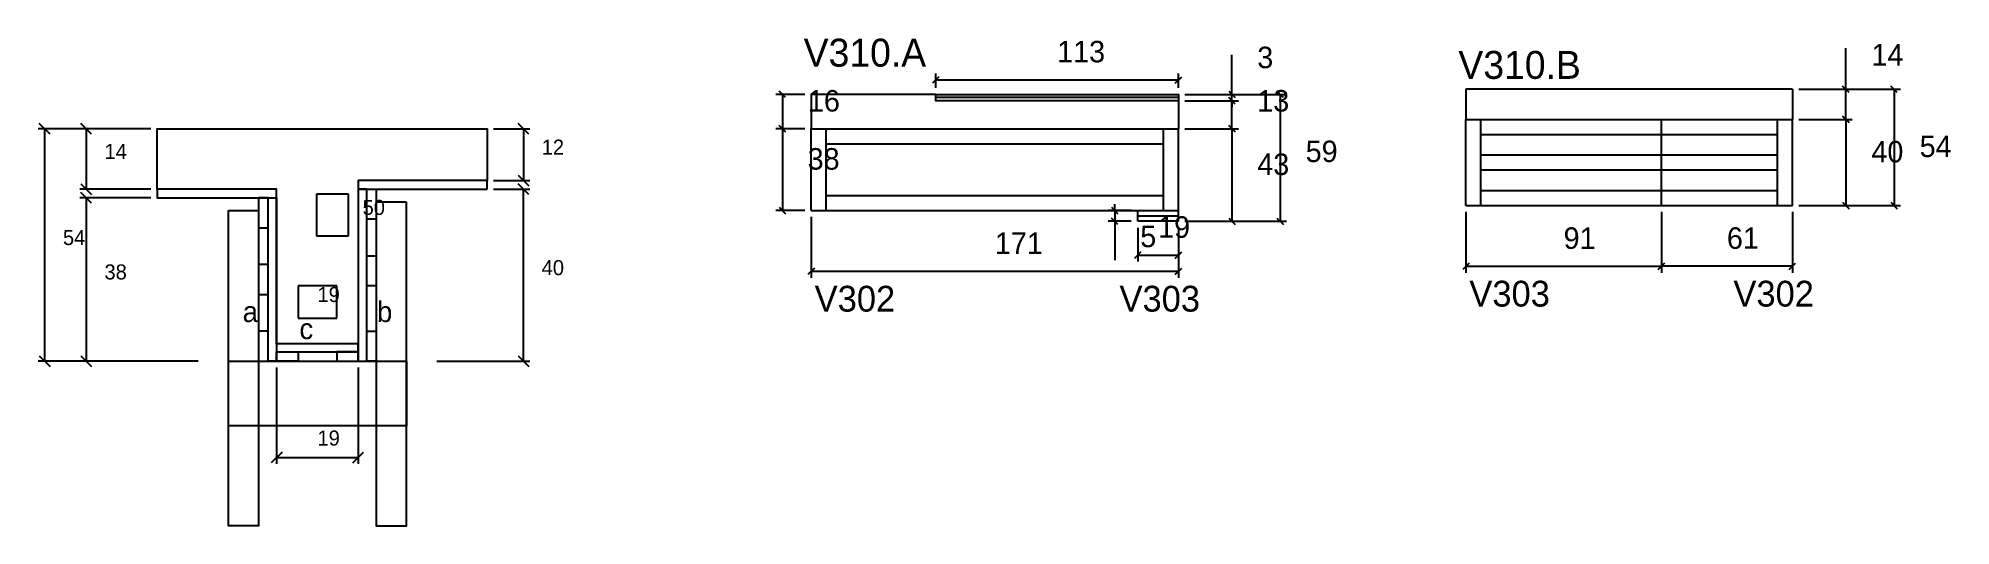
# Model space of a CAD drawing. Header units: metres. Extents: x 3636 to 4526, y 4120 to 4346.
import ezdxf

# ---------------------------------------------------------------- set-up
doc = ezdxf.new("R2010")
doc.units = ezdxf.units.M

msp = doc.modelspace()

# ---------------------------------------------------------------- linework, layer by layer
at = {"layer": 'CONCRETO', "color": 251}
msp.add_lwpolyline([(3691.26, 4276.11), (3691.26, 4304.11), (3844.86, 4304.11), (3844.86, 4280.11), (3784.86, 4280.11), (3784.86, 4204.11), (3746.86, 4204.11), (3746.86, 4276.11), (3691.26, 4276.11)], dxfattribs=at)
at = {"layer": 'COTA', "color": 4}
for p, q in [((4191.57, 4320.17), (4191.57, 4338.5)), ((4477.34, 4322.51), (4477.34, 4341.63)), ((4053.69, 4323.17), (4053.69, 4329.82)), ((4166.69, 4326.82), (4053.69, 4326.82)), ((4166.69, 4323.17), (4166.69, 4329.82)), ((3992.69, 4320.17), (3979.29, 4320.17)), ((3982.29, 4320.17), (3982.29, 4304.17)), ((4169.69, 4320.17), (4194.57, 4320.17)), ((4169.69, 4320.17), (4217.03, 4320.17)), ((4191.57, 4317.17), (4191.57, 4320.17)), ((4214.03, 4320.17), (4214.03, 4261.17)), ((4455.47, 4322.51), (4480.34, 4322.51)), ((4455.47, 4322.51), (4502.8, 4322.51)), ((4477.34, 4308.51), (4477.34, 4322.51)), ((4499.8, 4322.51), (4499.8, 4268.51)), ((4169.69, 4317.17), (4194.57, 4317.17)), ((4169.69, 4317.17), (4194.57, 4317.17)), ((4191.57, 4317.17), (4191.57, 4314.17)), ((4191.57, 4304.17), (4191.57, 4317.17)), ((3688.26, 4304.11), (3635.88, 4304.11)), ((3638.88, 4196.11), (3638.88, 4304.11)), ((3688.26, 4304.11), (3655.2, 4304.11)), ((3658.2, 4304.11), (3658.2, 4276.11)), ((3847.86, 4304.11), (3864.73, 4304.11)), ((3861.73, 4304.11), (3861.73, 4280.11)), ((3992.69, 4304.17), (3979.29, 4304.17)), ((3992.69, 4304.17), (3979.29, 4304.17)), ((3982.29, 4304.17), (3982.29, 4266.17)), ((4169.69, 4304.17), (4194.57, 4304.17)), ((4169.69, 4304.17), (4194.57, 4304.17)), ((4191.57, 4304.17), (4191.57, 4261.17)), ((4455.47, 4308.51), (4480.34, 4308.51)), ((4455.47, 4308.51), (4480.34, 4308.51)), ((4477.34, 4308.51), (4477.34, 4268.51)), ((3688.26, 4276.11), (3655.2, 4276.11)), ((3847.86, 4280.11), (3864.73, 4280.11)), ((3847.86, 4276.11), (3864.73, 4276.11)), ((3861.73, 4196.11), (3861.73, 4276.11)), ((3688.26, 4272.11), (3655.2, 4272.11)), ((3658.2, 4272.11), (3658.2, 4196.11)), ((3992.69, 4266.17), (3979.29, 4266.17)), ((4144.69, 4266.17), (4133.99, 4266.17)), ((4136.99, 4266.17), (4136.99, 4269.17)), ((4136.99, 4266.17), (4136.99, 4261.17)), ((4300.47, 4265.51), (4300.47, 4237.25)), ((4391.47, 4265.51), (4391.47, 4237.25)), ((4455.47, 4268.51), (4502.8, 4268.51)), ((4455.47, 4268.51), (4480.34, 4268.51)), ((3995.69, 4263.17), (3995.69, 4234.9)), ((4144.69, 4261.17), (4133.99, 4261.17)), ((4136.99, 4261.17), (4136.99, 4243.07)), ((4147.69, 4258.17), (4147.69, 4242.4)), ((4166.69, 4258.17), (4166.69, 4242.4)), ((4166.69, 4258.17), (4166.69, 4234.9)), ((4169.69, 4261.17), (4217.03, 4261.17)), ((4169.69, 4261.17), (4194.57, 4261.17)), ((3995.69, 4237.9), (4166.69, 4237.9)), ((4147.69, 4245.4), (4166.69, 4245.4)), ((4300.47, 4240.25), (4391.47, 4240.25)), ((3710.26, 4196.11), (3635.88, 4196.11)), ((3710.26, 4196.11), (3655.2, 4196.11)), ((3821.46, 4196.11), (3864.73, 4196.11)), ((3746.86, 4193.11), (3746.86, 4148.39)), ((3784.86, 4193.11), (3784.86, 4148.39)), ((3746.86, 4151.39), (3784.86, 4151.39))]:
    msp.add_line(p, q, dxfattribs=at)
at = {"layer": 'COTA'}
for p, q in [((4055.19, 4328.32), (4052.19, 4325.32)), ((4165.19, 4325.32), (4168.19, 4328.32)), ((3983.79, 4318.67), (3980.79, 4321.67)), ((4190.07, 4321.67), (4193.07, 4318.67)), ((4193.07, 4315.67), (4190.07, 4318.67)), ((4193.07, 4315.67), (4190.07, 4318.67)), ((4215.53, 4318.67), (4212.53, 4321.67)), ((4478.84, 4321.01), (4475.84, 4324.01)), ((4501.3, 4321.01), (4498.3, 4324.01)), ((4475.84, 4310.01), (4478.84, 4307.01)), ((4478.84, 4307.01), (4475.84, 4310.01)), ((3980.79, 4305.67), (3983.79, 4302.67)), ((3983.79, 4302.67), (3980.79, 4305.67)), ((4190.07, 4305.67), (4193.07, 4302.67)), ((4193.07, 4302.67), (4190.07, 4305.67)), ((3980.79, 4267.67), (3983.79, 4264.67)), ((4135.49, 4267.67), (4138.49, 4264.67)), ((4475.84, 4270.01), (4478.84, 4267.01)), ((4498.3, 4270.01), (4501.3, 4267.01)), ((4138.49, 4259.67), (4135.49, 4262.67)), ((4190.07, 4262.67), (4193.07, 4259.67)), ((4212.53, 4262.67), (4215.53, 4259.67)), ((4149.19, 4246.9), (4146.19, 4243.9)), ((4165.19, 4243.9), (4168.19, 4246.9)), ((3997.19, 4239.4), (3994.19, 4236.4)), ((4165.19, 4236.4), (4168.19, 4239.4)), ((4301.97, 4241.75), (4298.97, 4238.75)), ((4389.97, 4238.75), (4392.97, 4241.75))]:
    msp.add_line(p, q, dxfattribs=at)
at = {"layer": 'COTA', "color": 241}
for p, q in [((4053.69, 4320.17), (3995.69, 4320.17)), ((3995.69, 4320.17), (3995.69, 4304.17)), ((4452.47, 4322.51), (4300.47, 4322.51)), ((4300.47, 4322.51), (4300.47, 4308.51)), ((4452.47, 4322.51), (4452.47, 4308.51)), ((4166.69, 4317.17), (4166.69, 4304.17))]:
    msp.add_line(p, q, dxfattribs=at)
at = {"layer": 'COTA'}
for points in [[(3641.38, 4301.61), (3636.38, 4306.61)], [(3660.7, 4301.61), (3655.7, 4306.61)], [(3864.23, 4301.61), (3859.23, 4306.61)], [(3859.23, 4282.61), (3864.23, 4277.61)], [(3655.7, 4278.61), (3660.7, 4273.61)], [(3660.7, 4269.61), (3655.7, 4274.61)], [(3864.23, 4273.61), (3859.23, 4278.61)], [(3636.38, 4198.61), (3641.38, 4193.61)], [(3655.7, 4198.61), (3660.7, 4193.61)], [(3859.23, 4198.61), (3864.23, 4193.61)], [(3749.36, 4153.89), (3744.36, 4148.89)], [(3782.36, 4148.89), (3787.36, 4153.89)]]:
    msp.add_lwpolyline(points, dxfattribs=at)
at = {"layer": 'Cota Seção (2x)', "color": 180}
for p, q in [((3765.36, 4273.78), (3765.36, 4254.45)), ((3780.36, 4273.78), (3765.36, 4273.78)), ((3780.36, 4254.45), (3780.36, 4273.78)), ((3765.36, 4254.45), (3780.36, 4254.45)), ((3756.86, 4231.11), (3756.86, 4216.11)), ((3774.86, 4231.11), (3756.86, 4231.11)), ((3774.86, 4216.11), (3774.86, 4231.11)), ((3756.86, 4216.11), (3774.86, 4216.11))]:
    msp.add_line(p, q, dxfattribs=at)
at = {"layer": 'Madeira', "color": 126}
for points in [[(3793.26, 4262.11), (3788.86, 4262.11), (3788.86, 4276.11), (3793.26, 4276.11), (3793.26, 4262.11)], [(3738.46, 4258.11), (3742.86, 4258.11), (3742.86, 4272.11), (3738.46, 4272.11), (3738.46, 4258.11)], [(3738.46, 4227.11), (3742.86, 4227.11), (3742.86, 4241.11), (3738.46, 4241.11), (3738.46, 4227.11)], [(3793.26, 4231.11), (3788.86, 4231.11), (3788.86, 4245.11), (3793.26, 4245.11), (3793.26, 4231.11)], [(3738.46, 4196.11), (3742.86, 4196.11), (3742.86, 4210.11), (3738.46, 4210.11), (3738.46, 4196.11)], [(3793.26, 4196.11), (3788.86, 4196.11), (3788.86, 4210.11), (3793.26, 4210.11), (3793.26, 4196.11)], [(3746.86, 4196.11), (3746.86, 4200.51), (3756.86, 4200.51), (3756.86, 4196.11), (3746.86, 4196.11)], [(3784.86, 4196.11), (3784.86, 4200.51), (3774.86, 4200.51), (3774.86, 4196.11), (3784.86, 4196.11)]]:
    msp.add_lwpolyline(points, dxfattribs=at)
at = {"layer": 'Painéis', "color": 200}
for p, q in [((3995.69, 4266.17), (3995.69, 4304.17)), ((3995.69, 4304.17), (4166.69, 4304.17)), ((4166.69, 4261.17), (4166.69, 4304.17)), ((4300.47, 4268.51), (4300.47, 4308.51)), ((4300.47, 4308.51), (4452.47, 4308.51)), ((4391.47, 4268.51), (4391.47, 4308.51)), ((4452.47, 4268.51), (4452.47, 4308.51)), ((3995.69, 4266.17), (4147.69, 4266.17)), ((4147.69, 4261.17), (4147.69, 4266.17)), ((4300.47, 4268.51), (4452.47, 4268.51)), ((4166.69, 4261.17), (4147.69, 4261.17))]:
    msp.add_line(p, q, dxfattribs=at)
at = {"layer": 'Painéis', "color": 4}
for p, q in [((4391.47, 4265.51), (4391.47, 4237.25)), ((4452.47, 4265.51), (4452.47, 4237.25)), ((4452.47, 4240.25), (4391.47, 4240.25))]:
    msp.add_line(p, q, dxfattribs=at)
at = {"layer": 'Painéis'}
for p, q in [((4392.97, 4241.75), (4389.97, 4238.75)), ((4450.97, 4238.75), (4453.97, 4241.75))]:
    msp.add_line(p, q, dxfattribs=at)
at = {"layer": 'Painéis', "color": 200}
for points in [[(4053.69, 4320.17), (4166.69, 4320.17), (4166.69, 4317.17), (4053.69, 4317.17), (4053.69, 4320.17)], [(3746.86, 4272.11), (3746.86, 4276.11), (3691.26, 4276.11), (3691.26, 4272.11), (3746.86, 4272.11)], [(3844.86, 4276.11), (3844.86, 4280.11), (3784.86, 4280.11), (3784.86, 4276.11), (3844.86, 4276.11)], [(3788.86, 4276.11), (3784.86, 4276.11), (3784.86, 4196.11), (3788.86, 4196.11), (3788.86, 4276.11)], [(3742.86, 4272.11), (3746.86, 4272.11), (3746.86, 4196.11), (3742.86, 4196.11), (3742.86, 4272.11)], [(3784.86, 4200.51), (3784.86, 4204.11), (3746.86, 4204.11), (3746.86, 4200.51), (3784.86, 4200.51)]]:
    msp.add_lwpolyline(points, dxfattribs=at)
at = {"layer": 'SARR_2.2x7', "color": 40}
for p, q in [((4002.69, 4266.17), (4002.69, 4304.17)), ((4159.69, 4266.17), (4159.69, 4304.17)), ((4307.47, 4268.51), (4307.47, 4308.51)), ((4307.47, 4301.51), (4445.47, 4301.51)), ((4445.47, 4268.51), (4445.47, 4308.51)), ((4002.69, 4297.17), (4159.69, 4297.17)), ((4307.47, 4292.01), (4445.47, 4292.01)), ((4307.47, 4285.01), (4445.47, 4285.01)), ((4307.47, 4275.51), (4445.47, 4275.51)), ((4002.69, 4273.17), (4159.69, 4273.17)), ((4002.69, 4266.17), (4159.69, 4266.17)), ((4159.69, 4266.17), (4166.69, 4266.17))]:
    msp.add_line(p, q, dxfattribs=at)
at = {"layer": 'SARR_3.5x7', "color": 81}
for points in [[(3724.46, 4266.11), (3738.46, 4266.11), (3738.46, 4119.64), (3724.46, 4119.64), (3724.46, 4266.11)], [(3807.26, 4270.11), (3793.26, 4270.11), (3793.26, 4119.64), (3807.26, 4119.64), (3807.26, 4270.11)], [(3724.46, 4196.11), (3807.26, 4196.11), (3807.26, 4166.06), (3724.46, 4166.06), (3724.46, 4196.11)]]:
    msp.add_lwpolyline(points, dxfattribs=at)
at = {"layer": 'SARR_EDITAR', "color": 141}
for p, q in [((4166.69, 4318.67), (4053.69, 4318.67)), ((4147.69, 4263.67), (4166.69, 4263.67))]:
    msp.add_line(p, q, dxfattribs=at)

# ---------------------------------------------------------------- texts
at = {"layer": '5', "color": 5}
for s, p in [('V302', (3997.31, 4219.16)), ('V303', (4139.22, 4219.16)), ('V303', (4302.08, 4221.5)), ('V302', (4425, 4221.5))]:
    msp.add_text(s, height=12, dxfattribs=at).set_placement(p)
at = {"layer": 'COTA', "color": 240}
for s, p in [('113', (4110.19, 4335.04)), ('3', (4203.35, 4332.33)), ('14', (4489.27, 4333.57)), ('16', (3994.19, 4312.17)), ('13', (4203.35, 4312.17)), ('54', (4511.69, 4291.01)), ('38', (3994.05, 4285.17)), ('43', (4203.35, 4282.67)), ('59', (4225.89, 4288.67)), ('40', (4489.24, 4288.51)), ('171', (4081.19, 4245.98)), ('5', (4148.88, 4249.12)), ('19', (4157.19, 4253.48)), ('91', (4345.97, 4248.33))]:
    msp.add_text(s, height=10, dxfattribs=at).set_placement(p)
at = {"layer": 'COTA', "color": 1}
for s, p in [('14', (3666.7, 4290.11)), ('12', (3870.23, 4292.11)), ('54', (3647.38, 4250.11)), ('38', (3666.7, 4234.11)), ('40', (3870.23, 4236.11)), ('19', (3765.86, 4156.89))]:
    msp.add_text(s, height=7, dxfattribs=at).set_placement(p)
at = {"layer": 'Cota Seção (2x)', "color": 1}
for s, p in [('50', (3786.86, 4264.11)), ('19', (3765.86, 4223.61))]:
    msp.add_text(s, height=7, dxfattribs=at).set_placement(p)
at = {"layer": 'detalhes', "color": 4}
for s, p in [('a', (3731.03, 4214.31)), ('b', (3793.57, 4214.3)), ('c', (3757.46, 4206.35))]:
    msp.add_text(s, height=9.6, dxfattribs=at).set_placement(p)
at = {"layer": 'Painéis', "color": 240}
msp.add_text('61', height=10, dxfattribs=at).set_placement((4421.97, 4248.35))
at = {"layer": 'Texto Seção', "color": 7}
for s, p in [('V310.A', (3992.19, 4333.03)), ('V310.B', (4296.96, 4327.36))]:
    msp.add_text(s, height=13, dxfattribs=at).set_placement(p)

doc.saveas('drawing.dxf')
